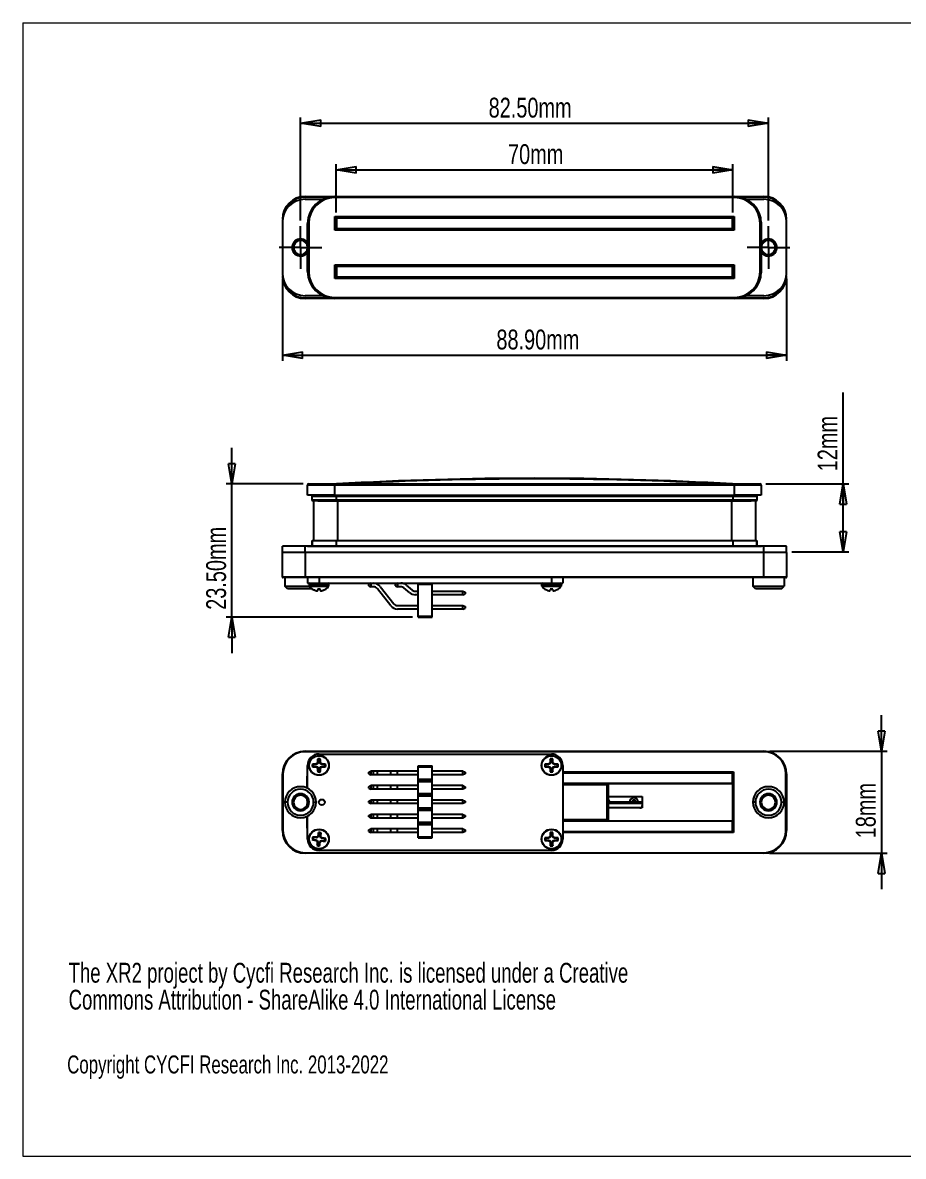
# Model space of a CAD drawing. Header units: millimetres. Extents: x 5 to 292, y 4 to 204.
# Drawn here: x 4.9 to 160.2, y 4.5 to 204.5 of the extents above; entities that cross this region are included whole.
import ezdxf

# ---------------------------------------------------------------- set-up
doc = ezdxf.new("R2010")
doc.units = ezdxf.units.MM
doc.layers.add('LAYER_1', color=179, linetype='Continuous')
doc.styles.add('SLDTEXTSTYLE0', font='TXT', dxfattribs={"width": 0.7})
doc.styles.add('SLDTEXTSTYLE1', font='TXT', dxfattribs={"width": 0.75})
doc.dimstyles.new('SLDDIMSTYLE0', dxfattribs={"dimtxt": 3.5, "dimasz": 3.556, "dimexe": 0, "dimexo": 0.0625, "dimgap": 0.875, "dimtad": 1, "dimrnd": 1e-09, "dimzin": 4, "dimdsep": 46, "dimtxsty": 'SLDTEXTSTYLE1', "dimblk1": 'CLOSED', "dimblk2": 'CLOSED', "dimsah": 1, "dimcen": 0.09, "dimadec": 0, "dimazin": 1, "dimtfac": 1, "dimtmove": 0, "dimatfit": 0, "dimldrblk": 'CLOSED', "dimfxl": 1, "dimfrac": 2, "dimtolj": 1, "dimtzin": 12, "dimarcsym": 0})
doc.dimstyles.new('SLDDIMSTYLE1', dxfattribs={"dimtxt": 3.5, "dimasz": 3.556, "dimexe": 0, "dimexo": 0.0625, "dimgap": 0.875, "dimtad": 1, "dimrnd": 1e-09, "dimzin": 12, "dimdsep": 46, "dimtxsty": 'SLDTEXTSTYLE1', "dimblk1": 'CLOSED', "dimblk2": 'CLOSED', "dimsah": 1, "dimcen": 0.09, "dimadec": 0, "dimazin": 3, "dimtfac": 1, "dimtofl": 0, "dimtmove": 0, "dimatfit": 3, "dimldrblk": 'CLOSED', "dimfxl": 1, "dimfrac": 2, "dimtolj": 1, "dimtzin": 12, "dimarcsym": 0})
doc.dimstyles.new('SLDDIMSTYLE2', dxfattribs={"dimtxt": 3.5, "dimasz": 3.556, "dimexe": 0, "dimexo": 0.0625, "dimgap": 0.875, "dimtad": 1, "dimrnd": 1e-09, "dimzin": 4, "dimdsep": 46, "dimtxsty": 'SLDTEXTSTYLE1', "dimblk1": 'CLOSED', "dimblk2": 'CLOSED', "dimsah": 1, "dimcen": 0.09, "dimadec": 0, "dimazin": 1, "dimtfac": 1, "dimtofl": 0, "dimtmove": 0, "dimatfit": 3, "dimldrblk": 'CLOSED', "dimfxl": 1, "dimfrac": 2, "dimtolj": 1, "dimtzin": 12, "dimarcsym": 0})
doc.dimstyles.new('SLDDIMSTYLE3', dxfattribs={"dimtxt": 3.5, "dimasz": 3.556, "dimexe": 0, "dimexo": 0.0625, "dimgap": 0.875, "dimtad": 1, "dimrnd": 1e-09, "dimzin": 12, "dimdsep": 46, "dimtxsty": 'SLDTEXTSTYLE1', "dimblk1": 'CLOSED', "dimblk2": 'CLOSED', "dimsah": 1, "dimcen": 0.09, "dimadec": 0, "dimazin": 3, "dimtfac": 1, "dimtmove": 0, "dimatfit": 0, "dimldrblk": 'CLOSED', "dimfxl": 1, "dimfrac": 2, "dimtolj": 1, "dimtzin": 12, "dimarcsym": 0})

# ---------------------------------------------------------------- blocks, each defined once
blk = doc.blocks.new('SW_NOTE_0')
at = {"layer": 'LAYER_1', "color": 0, "char_height": 3.5, "attachment_point": 1, "style": 'SLDTEXTSTYLE0'}
for s, insert in [('The XR2 project by Cycfi Research Inc. is licensed under a Creative', (0, 4.51)), ('Commons Attribution - ShareAlike 4.0 International License', (0, -0.24))]:
    blk.add_mtext(s, dxfattribs=dict(at, insert=insert))
blk = doc.blocks.new('_Closed')
at = {"color": 0, "linetype": 'ByBlock', "lineweight": -2}
for p, q in [((-1, 0.166667), (0, 0)), ((-1, 0.166667), (-1, -0.166667)), ((0, 0), (-1, -0.166667)), ((0, 0), (-1, 0))]:
    blk.add_line(p, q, dxfattribs=at)
blk = doc.blocks.new('_D')
at = {"layer": 'LAYER_1'}
for p, q in [((41.79, 123.1), (41.79, 129.45)), ((54.38, 123.1), (40.79, 123.1)), ((41.79, 99.6), (41.79, 123.1)), ((73.65, 99.6), (40.79, 99.6)), ((41.79, 99.6), (41.79, 93.25))]:
    blk.add_line(p, q, dxfattribs=at)
at = {"layer": 'LAYER_1', "xscale": 3.556, "yscale": 3.556}
for p, rotation in [((41.79, 123.1), 270), ((41.79, 99.6), 90)]:
    blk.add_blockref('_Closed', p, dxfattribs=dict(at, rotation=rotation))
at = {"layer": 'LAYER_1', "insert": (37.28, 100.9), "char_height": 3.5, "attachment_point": 1, "rotation": 90, "style": 'SLDTEXTSTYLE1'}
blk.add_mtext('23.50mm', dxfattribs=at)
blk = doc.blocks.new('_D_1')
at = {"layer": 'LAYER_1'}
for p, q in [((149.63, 123.1), (149.63, 139.26)), ((135.98, 123.1), (150.63, 123.1)), ((149.63, 111.1), (149.63, 123.1)), ((140.53, 111.1), (150.63, 111.1))]:
    blk.add_line(p, q, dxfattribs=at)
at = {"layer": 'LAYER_1', "xscale": 3.556, "yscale": 3.556}
for p, rotation in [((149.63, 123.1), 90), ((149.63, 111.1), 270)]:
    blk.add_blockref('_Closed', p, dxfattribs=dict(at, rotation=rotation))
at = {"layer": 'LAYER_1', "insert": (145.11, 125.34), "char_height": 3.5, "attachment_point": 1, "rotation": 90, "style": 'SLDTEXTSTYLE1'}
blk.add_mtext('12mm', dxfattribs=at)
blk = doc.blocks.new('_D_2')
at = {"layer": 'LAYER_1'}
for p, q in [((53.93, 169.57), (53.93, 187.73)), ((53.93, 186.73), (136.43, 186.73)), ((136.43, 169.57), (136.43, 187.73))]:
    blk.add_line(p, q, dxfattribs=at)
at = {"layer": 'LAYER_1', "xscale": 3.556, "yscale": 3.556, "rotation": 180}
blk.add_blockref('_Closed', (53.93, 186.73, -4.2), dxfattribs=at)
at = {"layer": 'LAYER_1', "xscale": 3.556, "yscale": 3.556}
blk.add_blockref('_Closed', (136.43, 186.73, -4.2), dxfattribs=at)
at = {"layer": 'LAYER_1', "insert": (87.09, 191.24), "char_height": 3.5, "attachment_point": 1, "style": 'SLDTEXTSTYLE1'}
blk.add_mtext('82.50mm', dxfattribs=at)
blk = doc.blocks.new('_D_3')
at = {"layer": 'LAYER_1'}
for p, q in [((60.18, 170.97), (60.18, 179.53)), ((60.18, 178.53), (130.18, 178.53)), ((130.18, 170.97), (130.18, 179.53))]:
    blk.add_line(p, q, dxfattribs=at)
at = {"layer": 'LAYER_1', "xscale": 3.556, "yscale": 3.556, "rotation": 180}
blk.add_blockref('_Closed', (60.18, 178.53, -4.2), dxfattribs=at)
at = {"layer": 'LAYER_1', "xscale": 3.556, "yscale": 3.556}
blk.add_blockref('_Closed', (130.18, 178.53, -4.2), dxfattribs=at)
at = {"layer": 'LAYER_1', "insert": (90.51, 183.04), "char_height": 3.5, "attachment_point": 1, "style": 'SLDTEXTSTYLE1'}
blk.add_mtext('70mm', dxfattribs=at)
blk = doc.blocks.new('_D_4')
at = {"layer": 'LAYER_1'}
for p, q in [((50.73, 159.32), (50.73, 144.82)), ((139.63, 159.32), (139.63, 144.82)), ((50.73, 145.82), (139.63, 145.82))]:
    blk.add_line(p, q, dxfattribs=at)
at = {"layer": 'LAYER_1', "xscale": 3.556, "yscale": 3.556, "rotation": 180}
blk.add_blockref('_Closed', (50.73, 145.82, -4.2), dxfattribs=at)
at = {"layer": 'LAYER_1', "xscale": 3.556, "yscale": 3.556}
blk.add_blockref('_Closed', (139.63, 145.82, -4.2), dxfattribs=at)
at = {"layer": 'LAYER_1', "insert": (88.46, 150.33), "char_height": 3.5, "attachment_point": 1, "style": 'SLDTEXTSTYLE1'}
blk.add_mtext('88.90mm', dxfattribs=at)
blk = doc.blocks.new('SW_CENTERMARKSYMBOL_0')
at = {"layer": 'LAYER_1', "color": 0}
for p, q in [((0, 2.5), (0, 3.75)), ((0, 0), (0, 2.5)), ((-2.5, 0), (-3.75, 0)), ((0, 0), (-2.5, 0)), ((0, 0), (0, -2.5)), ((0, 0), (2.5, 0)), ((2.5, 0), (3.75, 0)), ((0, -2.5), (0, -3.75))]:
    blk.add_line(p, q, dxfattribs=at)
blk = doc.blocks.new('SW_CENTERMARKSYMBOL_1')
at = {"layer": 'LAYER_1', "color": 0}
for p, q in [((0, 2.5), (0, 3.75)), ((0, 0), (0, 2.5)), ((-2.5, 0), (-3.75, 0)), ((0, 0), (-2.5, 0)), ((0, 0), (0, -2.5)), ((0, 0), (2.5, 0)), ((2.5, 0), (3.75, 0)), ((0, -2.5), (0, -3.75))]:
    blk.add_line(p, q, dxfattribs=at)
blk = doc.blocks.new('_D_5')
at = {"layer": 'LAYER_1'}
for p, q in [((156.35, 75.95), (156.35, 82.3)), ((136.63, 75.95), (157.35, 75.95)), ((156.35, 75.95), (156.35, 57.95)), ((136.63, 57.95), (157.35, 57.95)), ((156.35, 57.95), (156.35, 51.6))]:
    blk.add_line(p, q, dxfattribs=at)
at = {"layer": 'LAYER_1', "xscale": 3.556, "yscale": 3.556}
for p, rotation in [((156.35, 75.95, 4.2), 270), ((156.35, 57.95, 4.2), 90)]:
    blk.add_blockref('_Closed', p, dxfattribs=dict(at, rotation=rotation))
at = {"layer": 'LAYER_1', "insert": (151.84, 60.59), "char_height": 3.5, "attachment_point": 1, "rotation": 90, "style": 'SLDTEXTSTYLE1'}
blk.add_mtext('18mm', dxfattribs=at)

msp = doc.modelspace()

# ---------------------------------------------------------------- linework, layer by layer
at = {"color": 7, "linetype": 'Continuous', "lineweight": 18}
for p, q in [((4.92, 204.48), (291.92, 204.48)), ((4.92, 204.48), (4.92, 4.48)), ((4.92, 4.48), (291.92, 4.48))]:
    msp.add_line(p, q, dxfattribs=at)
at = {"color": 7, "linetype": 'Continuous', "lineweight": 25}
for p, q in [((54.726, 173.817), (59.926, 173.817)), ((54.726, 173.817), (54.726, 173.717)), ((54.726, 173.317), (57.805, 173.317)), ((59.926, 173.817), (59.926, 173.617)), ((59.926, 173.817), (130.426, 173.817)), ((130.426, 173.617), (59.926, 173.617)), ((130.426, 173.817), (135.626, 173.817)), ((130.426, 173.817), (130.426, 173.617)), ((132.547, 173.317), (135.626, 173.317)), ((135.626, 173.817), (135.626, 173.717)), ((59.976, 167.867), (59.976, 170.267)), ((59.976, 170.267), (130.376, 170.267)), ((59.976, 170.267), (60.176, 170.067)), ((60.176, 170.067), (60.176, 169.967)), ((60.276, 170.067), (60.176, 170.067)), ((60.276, 170.067), (130.076, 170.067)), ((130.176, 170.067), (130.076, 170.067)), ((130.376, 170.267), (130.176, 170.067)), ((130.176, 169.967), (130.176, 170.067)), ((130.376, 170.267), (130.376, 167.867)), ((50.726, 169.317), (50.726, 160.317)), ((55.176, 169.067), (55.376, 169.067)), ((55.176, 160.567), (55.176, 169.067)), ((55.376, 169.067), (55.376, 160.567)), ((60.176, 168.067), (59.976, 167.867)), ((60.27, 169.967), (60.176, 169.967)), ((60.176, 168.167), (60.176, 169.967)), ((60.27, 168.167), (60.176, 168.167)), ((60.176, 168.167), (60.176, 168.067)), ((60.176, 168.067), (60.276, 168.067)), ((130.082, 169.967), (60.27, 169.967)), ((60.27, 169.967), (60.27, 168.167)), ((60.27, 168.167), (130.082, 168.167)), ((130.076, 168.067), (60.276, 168.067)), ((130.076, 168.067), (130.176, 168.067)), ((130.082, 168.167), (130.082, 169.967)), ((130.176, 169.967), (130.082, 169.967)), ((130.176, 168.167), (130.082, 168.167)), ((130.176, 169.967), (130.176, 168.167)), ((130.176, 168.067), (130.176, 168.167)), ((130.176, 168.067), (130.376, 167.867)), ((134.976, 160.567), (134.976, 169.067)), ((134.976, 169.067), (135.176, 169.067)), ((135.176, 169.067), (135.176, 160.567)), ((139.626, 160.317), (139.626, 169.317)), ((130.376, 167.867), (59.976, 167.867)), ((52.426, 164.817), (52.426, 164.817)), ((137.926, 164.817), (137.926, 164.817)), ((55.176, 160.567), (55.376, 160.567)), ((59.976, 159.367), (59.976, 161.767)), ((59.976, 161.767), (130.376, 161.767)), ((59.976, 161.767), (60.176, 161.567)), ((60.176, 161.567), (60.176, 161.467)), ((60.276, 161.567), (60.176, 161.567)), ((60.176, 159.667), (60.176, 161.467)), ((60.176, 161.467), (60.27, 161.467)), ((130.082, 161.467), (60.27, 161.467)), ((60.27, 161.467), (60.27, 159.667)), ((60.276, 161.567), (130.076, 161.567)), ((130.176, 161.567), (130.076, 161.567)), ((130.082, 159.667), (130.082, 161.467)), ((130.082, 161.467), (130.176, 161.467)), ((130.376, 161.767), (130.176, 161.567)), ((130.176, 161.467), (130.176, 161.567)), ((130.176, 161.467), (130.176, 159.667)), ((130.376, 161.767), (130.376, 159.367)), ((134.976, 160.567), (135.176, 160.567)), ((60.176, 159.567), (59.976, 159.367)), ((130.376, 159.367), (59.976, 159.367)), ((60.176, 159.667), (60.27, 159.667)), ((60.176, 159.667), (60.176, 159.567)), ((60.176, 159.567), (60.276, 159.567)), ((60.27, 159.667), (130.082, 159.667)), ((130.076, 159.567), (60.276, 159.567)), ((130.076, 159.567), (130.176, 159.567)), ((130.082, 159.667), (130.176, 159.667)), ((130.176, 159.567), (130.176, 159.667)), ((130.176, 159.567), (130.376, 159.367)), ((57.805, 156.317), (54.726, 156.317)), ((59.926, 156.017), (130.426, 156.017)), ((59.926, 156.017), (59.926, 155.817)), ((130.426, 156.017), (130.426, 155.817)), ((135.626, 156.317), (132.547, 156.317)), ((54.726, 155.917), (54.726, 155.817)), ((59.926, 155.817), (54.726, 155.817)), ((130.426, 155.817), (59.926, 155.817)), ((135.626, 155.817), (130.426, 155.817)), ((135.626, 155.917), (135.626, 155.817)), ((55.176, 121.096), (55.176, 122.896)), ((59.926, 122.896), (55.176, 122.896)), ((55.376, 123.096), (59.926, 123.096)), ((59.926, 123.096), (59.926, 122.896)), ((59.926, 123.096), (130.426, 123.096)), ((59.926, 122.896), (59.926, 121.096)), ((130.426, 122.896), (59.926, 122.896)), ((130.426, 123.096), (134.976, 123.096)), ((130.426, 123.096), (130.426, 122.896)), ((130.426, 121.096), (130.426, 122.896)), ((135.176, 122.896), (130.426, 122.896)), ((135.176, 122.896), (135.176, 121.096)), ((59.926, 121.096), (55.176, 121.096)), ((55.926, 120.896), (55.926, 120.296)), ((56.981, 120.096), (56.126, 120.096)), ((56.176, 120.096), (56.176, 113.106)), ((56.981, 120.096), (60.426, 120.096)), ((59.926, 121.096), (130.426, 121.096)), ((60.176, 121.096), (60.176, 120.896)), ((130.176, 120.896), (60.176, 120.896)), ((60.176, 120.896), (60.176, 120.296)), ((60.176, 120.296), (130.176, 120.296)), ((60.176, 120.096), (60.176, 120.296)), ((60.426, 120.096), (60.426, 113.096)), ((60.426, 120.096), (129.926, 120.096)), ((129.926, 120.096), (129.926, 113.096)), ((129.926, 120.096), (133.371, 120.096)), ((130.176, 120.896), (130.176, 121.096)), ((130.176, 120.896), (130.176, 120.296)), ((130.176, 120.296), (130.176, 120.096)), ((135.176, 121.096), (130.426, 121.096)), ((134.226, 120.096), (133.371, 120.096)), ((134.176, 120.096), (134.176, 113.106)), ((134.426, 120.296), (134.426, 120.896)), ((50.726, 111.096), (50.726, 112.096)), ((54.726, 112.096), (50.726, 112.096)), ((54.726, 111.096), (54.726, 112.096)), ((135.626, 112.096), (54.726, 112.096)), ((55.126, 112.106), (55.126, 112.096)), ((55.126, 112.106), (55.926, 112.106)), ((55.926, 112.106), (56.021, 112.106)), ((55.943, 112.106), (55.943, 113.106)), ((55.943, 113.106), (55.994, 113.106)), ((60.176, 113.046), (55.943, 113.046)), ((55.943, 113.046), (55.943, 112.146)), ((55.943, 112.146), (60.176, 112.146)), ((55.994, 112.106), (55.994, 113.106)), ((55.994, 113.106), (56.234, 113.106)), ((56.044, 113.096), (59.456, 113.096)), ((59.456, 113.096), (60.426, 113.096)), ((60.176, 113.046), (60.176, 113.096)), ((130.176, 113.046), (60.176, 113.046)), ((60.176, 113.046), (60.176, 112.146)), ((60.176, 112.146), (130.176, 112.146)), ((60.176, 112.096), (60.176, 112.146)), ((60.426, 113.096), (129.926, 113.096)), ((129.926, 113.096), (130.896, 113.096)), ((130.176, 113.046), (130.176, 113.096)), ((134.409, 113.046), (130.176, 113.046)), ((130.176, 113.046), (130.176, 112.146)), ((130.176, 112.146), (134.409, 112.146)), ((130.176, 112.096), (130.176, 112.146)), ((130.896, 113.096), (134.308, 113.096)), ((134.118, 113.106), (134.358, 113.106)), ((134.331, 112.106), (135.226, 112.106)), ((134.358, 112.106), (134.358, 113.106)), ((134.358, 113.106), (134.409, 113.106)), ((134.409, 113.106), (134.409, 112.106)), ((134.409, 112.146), (134.409, 113.046)), ((135.226, 112.096), (135.226, 112.106)), ((135.626, 111.096), (135.626, 112.096)), ((139.626, 112.096), (135.626, 112.096)), ((139.626, 111.096), (139.626, 112.096)), ((50.864, 111.096), (50.726, 111.096)), ((54.726, 110.996), (50.726, 110.996)), ((50.726, 106.696), (50.726, 110.996)), ((50.864, 111.096), (54.726, 111.096)), ((54.726, 111.096), (135.626, 111.096)), ((54.726, 111.096), (54.726, 110.996)), ((135.626, 110.996), (54.726, 110.996)), ((54.726, 110.996), (54.726, 106.696)), ((135.626, 111.096), (135.626, 110.996)), ((135.626, 111.096), (139.488, 111.096)), ((135.626, 106.696), (135.626, 110.996)), ((139.626, 110.996), (135.626, 110.996)), ((139.626, 111.096), (139.488, 111.096)), ((139.626, 110.996), (139.626, 106.696)), ((50.726, 106.696), (54.726, 106.696)), ((54.726, 106.596), (50.826, 106.596)), ((51.176, 106.596), (51.176, 105.046)), ((54.726, 106.696), (135.626, 106.696)), ((54.726, 106.596), (54.726, 106.696)), ((135.626, 106.596), (54.726, 106.596)), ((55.176, 106.596), (55.176, 105.596)), ((57.176, 106.596), (57.176, 105.596)), ((98.176, 106.596), (98.176, 105.596)), ((100.176, 106.596), (100.176, 105.596)), ((133.676, 106.596), (133.676, 105.046)), ((135.626, 106.596), (135.626, 106.696)), ((135.626, 106.696), (139.626, 106.696)), ((139.526, 106.596), (135.626, 106.596)), ((139.176, 106.596), (139.176, 105.046)), ((51.626, 104.596), (51.176, 105.046)), ((51.176, 105.046), (55.488, 105.046)), ((55.943, 104.596), (51.626, 104.596)), ((55.176, 105.596), (57.176, 105.596)), ((55.426, 105.396), (55.426, 105.196)), ((56.016, 104.561), (55.993, 104.561)), ((56.608, 104.29), (56.607, 104.283)), ((56.797, 104.256), (56.797, 104.252)), ((56.944, 104.561), (56.919, 104.283)), ((57.408, 104.561), (56.944, 104.561)), ((57.176, 105.596), (98.176, 105.596)), ((57.346, 104.561), (57.37, 104.283)), ((57.433, 104.283), (57.408, 104.561)), ((57.477, 104.265), (57.478, 104.252)), ((58.359, 104.561), (58.336, 104.561)), ((58.926, 105.196), (58.926, 105.396)), ((66.339, 105.596), (65.939, 105.409)), ((65.939, 105.142), (65.939, 105.409)), ((65.939, 105.142), (66.339, 104.956)), ((66.339, 105.596), (66.339, 104.956)), ((66.789, 104.956), (66.339, 104.956)), ((69.844, 101.582), (67.467, 104.625)), ((67.971, 105.019), (70.349, 101.976)), ((71.039, 105.596), (70.639, 105.409)), ((70.639, 105.142), (70.639, 105.409)), ((70.639, 105.142), (71.039, 104.956)), ((71.039, 105.596), (71.039, 104.956)), ((71.596, 104.956), (71.039, 104.956)), ((73.171, 103.897), (72.148, 104.755)), ((72.56, 105.245), (73.582, 104.387)), ((74.135, 104.186), (74.655, 104.186)), ((74.655, 105.396), (74.655, 105.596)), ((74.655, 99.796), (74.655, 105.396)), ((74.655, 105.396), (77.155, 105.396)), ((77.155, 105.396), (77.155, 105.596)), ((77.155, 99.796), (77.155, 105.396)), ((77.155, 104.186), (82.539, 104.186)), ((82.539, 103.546), (82.539, 104.186)), ((82.539, 104.186), (82.939, 103.999)), ((96.426, 105.396), (96.426, 105.196)), ((97.016, 104.561), (96.993, 104.561)), ((97.944, 104.561), (97.919, 104.283)), ((98.408, 104.561), (97.944, 104.561)), ((98.176, 105.596), (100.176, 105.596)), ((98.433, 104.283), (98.408, 104.561)), ((99.359, 104.561), (99.336, 104.561)), ((99.926, 105.196), (99.926, 105.396)), ((133.676, 105.046), (139.176, 105.046)), ((134.126, 104.596), (133.676, 105.046)), ((138.726, 104.596), (134.126, 104.596)), ((138.726, 104.596), (139.176, 105.046)), ((74.655, 103.546), (74.135, 103.546)), ((82.539, 103.546), (77.155, 103.546)), ((82.539, 103.546), (82.939, 103.732)), ((82.939, 103.999), (82.939, 103.732)), ((71.026, 101.646), (74.655, 101.646)), ((74.655, 101.006), (71.026, 101.006)), ((77.155, 101.646), (82.539, 101.646)), ((82.539, 101.006), (77.155, 101.006)), ((82.539, 101.006), (82.539, 101.646)), ((82.539, 101.646), (82.939, 101.459)), ((82.539, 101.006), (82.939, 101.192)), ((82.939, 101.459), (82.939, 101.192)), ((74.655, 99.596), (74.655, 99.796)), ((74.655, 99.796), (77.155, 99.796)), ((74.655, 99.596), (77.155, 99.596)), ((77.155, 99.596), (77.155, 99.796)), ((54.726, 75.846), (54.726, 75.946)), ((54.726, 75.946), (135.626, 75.946)), ((135.626, 75.846), (54.726, 75.846)), ((57.01, 74.483), (56.944, 74.606)), ((57.01, 74.483), (57.01, 73.971)), ((57.176, 75.446), (98.176, 75.446)), ((57.342, 74.483), (57.408, 74.606)), ((57.342, 73.971), (57.342, 74.483)), ((98.01, 74.483), (97.944, 74.606)), ((98.01, 74.483), (98.01, 73.971)), ((98.342, 74.483), (98.408, 74.606)), ((98.342, 73.971), (98.342, 74.483)), ((135.626, 75.846), (135.626, 75.946)), ((55.176, 69.396), (55.176, 73.446)), ((56.139, 73.612), (56.016, 73.679)), ((56.139, 73.28), (56.016, 73.214)), ((56.651, 73.612), (56.139, 73.612)), ((56.139, 73.28), (56.651, 73.28)), ((56.651, 73.612), (56.633, 73.703)), ((56.651, 73.28), (56.633, 73.19)), ((56.905, 73.718), (56.651, 73.612)), ((56.651, 73.28), (56.905, 73.175)), ((56.905, 73.718), (56.833, 73.789)), ((56.905, 73.175), (56.833, 73.104)), ((57.01, 73.971), (56.905, 73.718)), ((56.905, 73.175), (57.01, 72.921)), ((57.01, 73.971), (56.919, 73.989)), ((57.01, 72.921), (56.919, 72.903)), ((57.01, 72.409), (56.944, 72.286)), ((57.01, 72.921), (57.01, 72.409)), ((57.342, 73.971), (57.433, 73.989)), ((57.447, 73.718), (57.342, 73.971)), ((57.342, 72.921), (57.447, 73.175)), ((57.342, 72.921), (57.433, 72.903)), ((57.342, 72.409), (57.342, 72.921)), ((57.342, 72.409), (57.408, 72.286)), ((57.447, 73.718), (57.518, 73.789)), ((57.701, 73.612), (57.447, 73.718)), ((57.447, 73.175), (57.701, 73.28)), ((57.447, 73.175), (57.518, 73.104)), ((57.701, 73.612), (57.719, 73.703)), ((58.213, 73.612), (57.701, 73.612)), ((57.701, 73.28), (57.719, 73.19)), ((57.701, 73.28), (58.213, 73.28)), ((58.213, 73.612), (58.336, 73.679)), ((58.213, 73.28), (58.336, 73.214)), ((65.939, 72.232), (66.339, 72.418)), ((65.939, 71.965), (65.939, 72.232)), ((66.339, 72.418), (66.339, 71.778)), ((66.789, 72.418), (66.339, 72.418)), ((66.789, 71.778), (66.789, 72.418)), ((67.467, 72.418), (66.789, 72.418)), ((67.467, 71.778), (67.467, 72.418)), ((69.844, 72.418), (67.467, 72.418)), ((69.844, 71.778), (69.844, 72.418)), ((71.026, 72.418), (69.844, 72.418)), ((71.026, 71.778), (71.026, 72.418)), ((74.655, 72.418), (71.026, 72.418)), ((74.655, 73.368), (77.155, 73.368)), ((74.655, 73.168), (74.655, 73.368)), ((74.655, 73.168), (77.155, 73.168)), ((74.655, 71.028), (74.655, 73.168)), ((77.155, 73.168), (77.155, 73.368)), ((77.155, 71.028), (77.155, 73.168)), ((82.539, 72.418), (77.155, 72.418)), ((82.539, 71.778), (82.539, 72.418)), ((82.539, 72.418), (82.939, 72.232)), ((82.939, 72.232), (82.939, 71.965)), ((97.139, 73.612), (97.016, 73.679)), ((97.139, 73.28), (97.016, 73.214)), ((97.651, 73.612), (97.139, 73.612)), ((97.139, 73.28), (97.651, 73.28)), ((97.651, 73.612), (97.633, 73.703)), ((97.651, 73.28), (97.633, 73.19)), ((97.905, 73.718), (97.651, 73.612)), ((97.651, 73.28), (97.905, 73.175)), ((97.905, 73.718), (97.833, 73.789)), ((97.905, 73.175), (97.833, 73.104)), ((98.01, 73.971), (97.905, 73.718)), ((97.905, 73.175), (98.01, 72.921)), ((98.01, 73.971), (97.919, 73.989)), ((98.01, 72.921), (97.919, 72.903)), ((98.01, 72.409), (97.944, 72.286)), ((98.01, 72.921), (98.01, 72.409)), ((98.342, 73.971), (98.433, 73.989)), ((98.447, 73.718), (98.342, 73.971)), ((98.342, 72.921), (98.447, 73.175)), ((98.342, 72.921), (98.433, 72.903)), ((98.342, 72.409), (98.342, 72.921)), ((98.342, 72.409), (98.408, 72.286)), ((98.447, 73.718), (98.518, 73.789)), ((98.701, 73.612), (98.447, 73.718)), ((98.447, 73.175), (98.701, 73.28)), ((98.447, 73.175), (98.518, 73.104)), ((98.701, 73.612), (98.719, 73.703)), ((99.213, 73.612), (98.701, 73.612)), ((98.701, 73.28), (98.719, 73.19)), ((98.701, 73.28), (99.213, 73.28)), ((99.213, 73.612), (99.336, 73.679)), ((99.213, 73.28), (99.336, 73.214)), ((100.176, 73.446), (100.176, 60.446)), ((130.176, 72.196), (100.176, 72.196)), ((130.076, 72.196), (130.076, 72.096)), ((130.176, 72.096), (130.076, 72.096)), ((130.076, 70.296), (130.076, 72.096)), ((130.276, 72.296), (130.176, 72.196)), ((130.176, 61.696), (130.176, 72.196)), ((130.276, 72.296), (130.276, 61.596)), ((50.726, 61.946), (50.726, 71.946)), ((50.826, 71.946), (50.726, 71.946)), ((50.826, 71.946), (50.826, 61.946)), ((55.176, 71.446), (55.076, 71.546)), ((65.939, 71.965), (66.339, 71.778)), ((66.789, 71.778), (66.339, 71.778)), ((67.467, 71.778), (66.789, 71.778)), ((69.844, 71.778), (67.467, 71.778)), ((71.026, 71.778), (69.844, 71.778)), ((74.655, 71.778), (71.026, 71.778)), ((74.655, 71.028), (77.155, 71.028)), ((74.655, 70.828), (74.655, 71.028)), ((74.655, 70.828), (77.155, 70.828)), ((74.655, 70.628), (74.655, 70.828)), ((74.655, 70.628), (77.155, 70.628)), ((74.655, 68.488), (74.655, 70.628)), ((82.539, 71.778), (77.155, 71.778)), ((77.155, 70.828), (77.155, 71.028)), ((77.155, 70.628), (77.155, 70.828)), ((77.155, 68.488), (77.155, 70.628)), ((82.939, 71.965), (82.539, 71.778)), ((100.176, 70.196), (108.176, 70.196)), ((107.976, 69.996), (108.176, 70.196)), ((130.076, 70.196), (108.176, 70.196)), ((108.176, 70.196), (108.176, 63.696)), ((130.076, 70.196), (130.076, 70.296)), ((130.176, 70.296), (130.076, 70.296)), ((130.176, 70.196), (130.076, 70.196)), ((139.526, 61.946), (139.526, 71.946)), ((139.626, 71.946), (139.526, 71.946)), ((139.626, 71.946), (139.626, 61.946)), ((65.939, 69.692), (66.339, 69.878)), ((65.939, 69.425), (65.939, 69.692)), ((65.939, 69.425), (66.339, 69.238)), ((66.339, 69.878), (66.339, 69.238)), ((66.789, 69.878), (66.339, 69.878)), ((66.789, 69.238), (66.339, 69.238)), ((66.789, 69.238), (66.789, 69.878)), ((67.467, 69.878), (66.789, 69.878)), ((67.467, 69.238), (66.789, 69.238)), ((67.467, 69.238), (67.467, 69.878)), ((69.844, 69.878), (67.467, 69.878)), ((69.844, 69.238), (67.467, 69.238)), ((69.844, 69.238), (69.844, 69.878)), ((71.026, 69.878), (69.844, 69.878)), ((71.026, 69.238), (69.844, 69.238)), ((71.026, 69.238), (71.026, 69.878)), ((74.655, 69.878), (71.026, 69.878)), ((74.655, 69.238), (71.026, 69.238)), ((74.655, 68.488), (77.155, 68.488)), ((74.655, 68.288), (74.655, 68.488)), ((74.655, 68.288), (77.155, 68.288)), ((74.655, 68.088), (74.655, 68.288)), ((74.655, 68.088), (77.155, 68.088)), ((74.655, 65.948), (74.655, 68.088)), ((82.539, 69.878), (77.155, 69.878)), ((82.539, 69.238), (77.155, 69.238)), ((77.155, 68.288), (77.155, 68.488)), ((77.155, 68.088), (77.155, 68.288)), ((77.155, 65.948), (77.155, 68.088)), ((82.539, 69.238), (82.539, 69.878)), ((82.539, 69.878), (82.939, 69.692)), ((82.939, 69.425), (82.539, 69.238)), ((82.939, 69.692), (82.939, 69.425)), ((107.976, 63.896), (107.976, 69.996)), ((51.626, 66.946), (51.176, 66.946)), ((52.444, 66.946), (52.426, 66.946)), ((55.408, 66.946), (55.426, 66.946)), ((56.226, 66.946), (56.676, 66.946)), ((65.939, 67.152), (66.339, 67.338)), ((65.939, 66.885), (65.939, 67.152)), ((65.939, 66.885), (66.339, 66.698)), ((66.339, 67.338), (66.339, 66.698)), ((66.789, 67.338), (66.339, 67.338)), ((66.789, 66.698), (66.339, 66.698)), ((66.789, 66.698), (66.789, 67.338)), ((67.467, 67.338), (66.789, 67.338)), ((67.467, 66.698), (66.789, 66.698)), ((67.467, 66.698), (67.467, 67.338)), ((69.844, 67.338), (67.467, 67.338)), ((69.844, 66.698), (67.467, 66.698)), ((69.844, 66.698), (69.844, 67.338)), ((71.026, 67.338), (69.844, 67.338)), ((71.026, 66.698), (69.844, 66.698)), ((71.026, 66.698), (71.026, 67.338)), ((74.655, 67.338), (71.026, 67.338)), ((74.655, 66.698), (71.026, 66.698)), ((82.539, 67.338), (77.155, 67.338)), ((82.539, 66.698), (77.155, 66.698)), ((82.539, 66.698), (82.539, 67.338)), ((82.539, 67.338), (82.939, 67.152)), ((82.939, 66.885), (82.539, 66.698)), ((82.939, 67.152), (82.939, 66.885)), ((108.176, 67.946), (114.176, 67.946)), ((108.398, 66.936), (108.176, 66.936)), ((108.398, 66.936), (108.398, 66.946)), ((111.954, 66.946), (108.398, 66.946)), ((111.954, 66.936), (111.954, 66.946)), ((112.336, 66.936), (111.954, 66.936)), ((113.096, 66.946), (112.336, 66.946)), ((112.336, 66.936), (112.336, 66.946)), ((113.096, 66.936), (113.096, 66.946)), ((113.478, 66.936), (113.096, 66.936)), ((113.478, 66.936), (113.478, 66.946)), ((114.176, 66.946), (113.478, 66.946)), ((114.176, 67.946), (114.176, 65.946)), ((134.126, 66.946), (133.676, 66.946)), ((134.944, 66.946), (134.926, 66.946)), ((137.908, 66.946), (137.926, 66.946)), ((138.726, 66.946), (139.176, 66.946)), ((55.176, 60.446), (55.176, 64.497)), ((65.939, 64.612), (66.339, 64.798)), ((65.939, 64.345), (65.939, 64.612)), ((65.939, 64.345), (66.339, 64.158)), ((66.339, 64.798), (66.339, 64.158)), ((66.789, 64.798), (66.339, 64.798)), ((66.789, 64.158), (66.339, 64.158)), ((66.789, 64.158), (66.789, 64.798)), ((67.467, 64.798), (66.789, 64.798)), ((67.467, 64.158), (66.789, 64.158)), ((67.467, 64.158), (67.467, 64.798)), ((69.844, 64.798), (67.467, 64.798)), ((69.844, 64.158), (67.467, 64.158)), ((69.844, 64.158), (69.844, 64.798)), ((71.026, 64.798), (69.844, 64.798)), ((71.026, 64.158), (69.844, 64.158)), ((71.026, 64.158), (71.026, 64.798)), ((74.655, 64.798), (71.026, 64.798)), ((74.655, 64.158), (71.026, 64.158)), ((74.655, 65.948), (77.155, 65.948)), ((74.655, 65.748), (74.655, 65.948)), ((74.655, 65.748), (77.155, 65.748)), ((74.655, 65.548), (74.655, 65.748)), ((74.655, 65.548), (77.155, 65.548)), ((74.655, 63.408), (74.655, 65.548)), ((77.155, 65.748), (77.155, 65.948)), ((77.155, 65.548), (77.155, 65.748)), ((77.155, 63.408), (77.155, 65.548)), ((82.539, 64.798), (77.155, 64.798)), ((82.539, 64.158), (77.155, 64.158)), ((82.539, 64.158), (82.539, 64.798)), ((82.539, 64.798), (82.939, 64.612)), ((82.939, 64.345), (82.539, 64.158)), ((82.939, 64.612), (82.939, 64.345)), ((114.176, 65.946), (108.176, 65.946)), ((55.176, 62.446), (55.076, 62.346)), ((65.939, 62.072), (66.339, 62.258)), ((65.939, 61.805), (65.939, 62.072)), ((66.339, 62.258), (66.339, 61.618)), ((66.789, 62.258), (66.339, 62.258)), ((66.789, 61.618), (66.789, 62.258)), ((67.467, 62.258), (66.789, 62.258)), ((67.467, 61.618), (67.467, 62.258)), ((69.844, 62.258), (67.467, 62.258)), ((69.844, 61.618), (69.844, 62.258)), ((71.026, 62.258), (69.844, 62.258)), ((71.026, 61.618), (71.026, 62.258)), ((74.655, 62.258), (71.026, 62.258)), ((74.655, 63.408), (77.155, 63.408)), ((74.655, 63.208), (74.655, 63.408)), ((74.655, 63.208), (77.155, 63.208)), ((74.655, 63.008), (74.655, 63.208)), ((74.655, 60.868), (74.655, 63.008)), ((74.655, 63.008), (77.155, 63.008)), ((77.155, 63.208), (77.155, 63.408)), ((77.155, 63.008), (77.155, 63.208)), ((77.155, 60.868), (77.155, 63.008)), ((82.539, 62.258), (77.155, 62.258)), ((82.539, 61.618), (82.539, 62.258)), ((82.539, 62.258), (82.939, 62.072)), ((82.939, 62.072), (82.939, 61.805)), ((108.176, 63.696), (100.176, 63.696)), ((107.976, 63.896), (108.176, 63.696)), ((108.176, 63.696), (130.076, 63.696)), ((130.076, 63.696), (130.176, 63.696)), ((130.076, 63.596), (130.076, 63.696)), ((130.076, 63.596), (130.176, 63.596)), ((130.076, 61.796), (130.076, 63.596)), ((50.826, 61.946), (50.726, 61.946)), ((56.127, 60.398), (55.997, 60.346)), ((56.165, 60.728), (56.049, 60.808)), ((56.127, 60.398), (56.636, 60.34)), ((56.673, 60.671), (56.165, 60.728)), ((56.636, 60.34), (56.607, 60.253)), ((56.636, 60.34), (56.876, 60.207)), ((56.673, 60.671), (56.665, 60.762)), ((56.937, 60.746), (56.673, 60.671)), ((56.876, 60.207), (56.797, 60.145)), ((56.937, 60.746), (56.874, 60.825)), ((56.876, 60.207), (56.951, 59.943)), ((57.07, 60.987), (56.937, 60.746)), ((57.07, 60.987), (56.982, 61.015)), ((57.128, 61.495), (57.07, 60.987)), ((57.128, 61.495), (57.076, 61.625)), ((57.282, 59.906), (57.415, 60.146)), ((57.4, 60.949), (57.458, 61.458)), ((57.4, 60.949), (57.492, 60.957)), ((57.476, 60.685), (57.4, 60.949)), ((57.415, 60.146), (57.679, 60.222)), ((57.415, 60.146), (57.478, 60.067)), ((57.458, 61.458), (57.538, 61.573)), ((57.476, 60.685), (57.555, 60.748)), ((57.716, 60.552), (57.476, 60.685)), ((57.679, 60.222), (57.686, 60.13)), ((57.679, 60.222), (58.187, 60.164)), ((57.716, 60.552), (57.744, 60.64)), ((58.225, 60.494), (57.716, 60.552)), ((58.187, 60.164), (58.302, 60.084)), ((58.225, 60.494), (58.355, 60.546)), ((65.939, 61.805), (66.339, 61.618)), ((66.789, 61.618), (66.339, 61.618)), ((67.467, 61.618), (66.789, 61.618)), ((69.844, 61.618), (67.467, 61.618)), ((71.026, 61.618), (69.844, 61.618)), ((74.655, 61.618), (71.026, 61.618)), ((74.655, 60.868), (77.155, 60.868)), ((74.655, 60.668), (74.655, 60.868)), ((74.655, 60.668), (77.155, 60.668)), ((82.539, 61.618), (77.155, 61.618)), ((77.155, 60.668), (77.155, 60.868)), ((82.939, 61.805), (82.539, 61.618)), ((97.139, 60.612), (97.016, 60.679)), ((97.139, 60.28), (97.016, 60.214)), ((97.651, 60.612), (97.139, 60.612)), ((97.139, 60.28), (97.651, 60.28)), ((97.651, 60.612), (97.633, 60.703)), ((97.651, 60.28), (97.633, 60.19)), ((97.905, 60.718), (97.651, 60.612)), ((97.651, 60.28), (97.905, 60.175)), ((97.905, 60.718), (97.833, 60.789)), ((97.905, 60.175), (97.833, 60.104)), ((98.01, 60.971), (97.905, 60.718)), ((97.905, 60.175), (98.01, 59.921)), ((98.01, 60.971), (97.919, 60.989)), ((98.01, 61.483), (97.944, 61.606)), ((98.01, 61.483), (98.01, 60.971)), ((98.342, 61.483), (98.408, 61.606)), ((98.342, 60.971), (98.342, 61.483)), ((98.342, 60.971), (98.433, 60.989)), ((98.447, 60.718), (98.342, 60.971)), ((98.342, 59.921), (98.447, 60.175)), ((98.447, 60.718), (98.518, 60.789)), ((98.701, 60.612), (98.447, 60.718)), ((98.447, 60.175), (98.701, 60.28)), ((98.447, 60.175), (98.518, 60.104)), ((98.701, 60.612), (98.719, 60.703)), ((99.213, 60.612), (98.701, 60.612)), ((98.701, 60.28), (98.719, 60.19)), ((98.701, 60.28), (99.213, 60.28)), ((99.213, 60.612), (99.336, 60.679)), ((99.213, 60.28), (99.336, 60.214)), ((100.176, 61.696), (130.176, 61.696)), ((130.076, 61.796), (130.176, 61.796)), ((130.076, 61.796), (130.076, 61.696)), ((130.276, 61.596), (130.176, 61.696)), ((139.626, 61.946), (139.526, 61.946)), ((54.726, 58.046), (135.626, 58.046)), ((54.726, 57.946), (54.726, 58.046)), ((56.894, 59.435), (56.814, 59.32)), ((56.951, 59.943), (56.86, 59.936)), ((56.951, 59.943), (56.894, 59.435)), ((98.176, 58.446), (57.176, 58.446)), ((57.224, 59.397), (57.282, 59.906)), ((57.224, 59.397), (57.276, 59.267)), ((57.282, 59.906), (57.37, 59.878)), ((98.01, 59.921), (97.919, 59.903)), ((98.01, 59.409), (97.944, 59.286)), ((98.01, 59.921), (98.01, 59.409)), ((98.342, 59.921), (98.433, 59.903)), ((98.342, 59.409), (98.342, 59.921)), ((98.342, 59.409), (98.408, 59.286)), ((135.626, 57.946), (135.626, 58.046)), ((135.626, 57.946), (54.726, 57.946))]:
    msp.add_line(p, q, dxfattribs=at)
at = {"color": 8, "linetype": 'Continuous', "lineweight": 25}
for p, q in [((58.956, 173.717), (54.726, 173.717)), ((135.626, 173.717), (131.395, 173.717)), ((50.757, 169.817), (50.726, 169.817)), ((139.626, 169.817), (139.595, 169.817)), ((52.676, 164.817), (52.426, 164.817)), ((137.676, 164.817), (137.926, 164.817)), ((50.757, 159.817), (50.726, 159.817)), ((139.626, 159.817), (139.595, 159.817)), ((54.726, 155.917), (58.956, 155.917)), ((131.395, 155.917), (135.626, 155.917)), ((60.271, 123.096), (60.27, 123.101)), ((130.082, 123.101), (130.081, 123.096)), ((60.176, 120.896), (55.926, 120.896)), ((55.926, 120.296), (60.176, 120.296)), ((134.426, 120.896), (130.176, 120.896)), ((130.176, 120.296), (134.426, 120.296)), ((55.426, 105.396), (57.176, 105.396)), ((55.426, 105.196), (57.176, 105.196)), ((55.463, 105.08), (57.176, 105.08)), ((57.176, 105.396), (58.926, 105.396)), ((57.176, 105.196), (58.926, 105.196)), ((57.176, 105.08), (58.889, 105.08)), ((96.426, 105.396), (98.176, 105.396)), ((96.426, 105.196), (98.176, 105.196)), ((96.463, 105.08), (98.176, 105.08)), ((98.176, 105.396), (99.926, 105.396)), ((98.176, 105.196), (99.926, 105.196)), ((98.176, 105.08), (99.889, 105.08)), ((100.176, 72.296), (130.276, 72.296)), ((130.076, 72.096), (100.176, 72.096)), ((55.076, 71.546), (55.176, 71.546)), ((55.076, 69.444), (55.076, 71.546)), ((100.176, 70.296), (130.076, 70.296)), ((107.976, 69.996), (100.176, 69.996)), ((52.676, 66.946), (52.444, 66.946)), ((55.176, 66.946), (55.408, 66.946)), ((114.176, 66.746), (108.176, 66.746)), ((108.396, 66.996), (111.956, 66.996)), ((112.393, 67.146), (113.039, 67.146)), ((113.476, 66.996), (114.176, 66.996)), ((135.176, 66.946), (134.944, 66.946)), ((137.676, 66.946), (137.908, 66.946)), ((55.076, 62.346), (55.076, 64.448)), ((55.176, 62.346), (55.076, 62.346)), ((100.176, 63.896), (107.976, 63.896)), ((130.076, 63.596), (100.176, 63.596)), ((100.176, 61.796), (130.076, 61.796)), ((130.276, 61.596), (100.176, 61.596))]:
    msp.add_line(p, q, dxfattribs=at)
at = {"color": 7, "linetype": 'Continuous', "lineweight": 25, "flags": 128}
for points in [[(60.243, 123.096), (60.252, 123.098), (60.27, 123.101)], [(130.082, 123.101), (130.1, 123.098), (130.109, 123.096)]]:
    msp.add_lwpolyline(points, dxfattribs=at)
at = {"color": 7, "linetype": 'Continuous', "lineweight": 25}
for centre, radius in [((57.176, 73.446), 1.75), ((57.176, 73.446), 1.713), ((98.176, 73.446), 1.75), ((98.176, 73.446), 1.713), ((57.676, 66.946), 0.51), ((57.176, 60.446), 1.75), ((57.176, 60.446), 1.713), ((98.176, 60.446), 1.75), ((98.176, 60.446), 1.713)]:
    msp.add_circle(centre, radius, dxfattribs=at)
for centre, radius, start, end in [((54.726, 169.817), 4, 90, 180), ((54.726, 169.317), 4, 90, 180), ((59.926, 169.067), 4.75, 90, 180), ((59.926, 169.067), 4.55, 90, 180), ((130.426, 169.067), 4.75, 0, 90), ((130.426, 169.067), 4.55, 0, 90), ((135.626, 169.817), 4, 0, 90), ((135.626, 169.317), 4, 0, 90), ((60.276, 169.967), 0.1, 90, 180), ((60.714, 169.992), 0.444, 170.26465, 183.21727), ((129.638, 169.992), 0.444, 356.78273, 9.73535), ((130.076, 169.967), 0.1, 0, 90), ((55.926, 169.067), 0.8, 157.72734, 200.36413), ((60.276, 168.167), 0.1, 180, 270), ((60.714, 168.142), 0.444, 176.78273, 189.73535), ((129.638, 168.142), 0.444, 350.26465, 3.21727), ((130.076, 168.167), 0.1, 270, 0), ((134.426, 169.067), 0.8, 339.63587, 22.27266), ((53.926, 164.817), 1.5, 33.55731, 270), ((53.926, 164.817), 1.5, 33.54086, 180), ((53.926, 164.817), 1.25, 0, 180), ((136.426, 164.817), 1.5, 270, 146.44269), ((136.426, 164.817), 1.5, 0, 146.45914), ((136.426, 164.817), 1.25, 0, 180), ((53.926, 164.817), 1.5, 180, 326.45914), ((53.926, 164.817), 1.25, 180, 0), ((136.426, 164.817), 1.5, 213.54086, 0), ((136.426, 164.817), 1.25, 180, 0), ((53.926, 164.817), 1.5, 270, 326.44269), ((136.426, 164.817), 1.5, 213.55731, 270), ((54.726, 160.317), 4, 180, 270), ((55.926, 160.567), 0.8, 159.63587, 202.27266), ((59.926, 160.567), 4.75, 180, 270), ((59.926, 160.567), 4.55, 180, 270), ((60.276, 161.467), 0.1, 90, 180), ((60.714, 161.492), 0.444, 170.26465, 183.21727), ((129.638, 161.492), 0.444, 356.78273, 9.73535), ((130.076, 161.467), 0.1, 0, 90), ((130.426, 160.567), 4.55, 270, 0), ((130.426, 160.567), 4.75, 270, 0), ((134.426, 160.567), 0.8, 337.72734, 20.36413), ((135.626, 160.317), 4, 270, 0), ((54.726, 159.817), 4, 180, 270), ((60.276, 159.667), 0.1, 180, 270), ((60.714, 159.642), 0.444, 176.78273, 189.73535), ((129.638, 159.642), 0.444, 350.26465, 3.21727), ((130.076, 159.667), 0.1, 270, 0), ((135.626, 159.817), 4, 270, 0), ((95.176, -488.904), 613, 86.735675, 93.264325), ((55.376, 122.896), 0.2, 90, 180), ((134.976, 122.896), 0.2, 0, 90), ((56.126, 120.896), 0.2, 90, 180), ((56.126, 120.296), 0.2, 180, 270), ((134.226, 120.896), 0.2, 0, 90), ((134.226, 120.296), 0.2, 270, 0), ((50.826, 110.996), 0.1, 90, 180), ((139.526, 110.996), 0.1, 0, 90), ((50.826, 106.696), 0.1, 180, 270), ((139.526, 106.696), 0.1, 270, 0), ((55.626, 105.396), 0.2, 90, 180), ((55.626, 105.196), 0.2, 180, 215.40086), ((57.176, 106.297), 2.102, 215.40086, 235.73654), ((57.143, 106.274), 2.061, 236.2286, 254.94837), ((57.175, 106.316), 2.104, 236.57045, 255.07436), ((56.958, 105.828), 1.584, 257.22016, 264.17056), ((57.003, 106.012), 1.768, 257.9089, 264.48547), ((56.744, 104.634), 0.392, 283.15132, 296.55577), ((56.77, 104.818), 0.575, 280.41774, 291.63954), ((55.648, 104.89), 1.466, 335.57763, 347.02945), ((58.704, 104.89), 1.466, 192.97055, 204.42237), ((57.582, 104.818), 0.575, 248.36046, 259.58226), ((57.608, 104.634), 0.392, 243.44423, 256.84868), ((57.349, 106.012), 1.768, 275.51453, 282.0911), ((57.394, 105.828), 1.584, 275.82944, 282.77984), ((57.177, 106.316), 2.104, 284.92564, 303.42955), ((57.209, 106.274), 2.061, 285.05163, 303.7714), ((57.176, 106.297), 2.102, 304.26346, 324.59914), ((58.726, 105.396), 0.2, 0, 90), ((58.726, 105.196), 0.2, 324.59914, 0), ((66.789, 104.096), 1.5, 38, 90), ((66.789, 104.096), 0.86, 38, 90), ((71.596, 104.096), 1.5, 50, 90), ((71.596, 104.096), 0.86, 50, 90), ((74.135, 105.046), 0.86, 230, 270), ((96.626, 105.396), 0.2, 90, 180), ((96.626, 105.196), 0.2, 180, 215.40086), ((98.176, 106.297), 2.102, 215.40086, 235.73654), ((98.175, 106.316), 2.104, 236.57045, 255.07436), ((98.003, 106.012), 1.768, 257.9089, 264.48547), ((97.744, 104.634), 0.392, 283.15132, 296.55577), ((98.608, 104.634), 0.392, 243.44423, 256.84868), ((98.349, 106.012), 1.768, 275.51453, 282.0911), ((98.177, 106.316), 2.104, 284.92564, 303.42955), ((98.176, 106.297), 2.102, 304.26346, 324.59914), ((99.726, 105.396), 0.2, 0, 90), ((99.726, 105.196), 0.2, 324.59914, 0), ((74.135, 105.046), 1.5, 230, 270), ((71.026, 102.506), 1.5, 218, 270), ((71.026, 102.506), 0.86, 218, 270), ((54.726, 71.946), 4, 90, 180), ((54.726, 71.946), 3.9, 90, 180), ((57.176, 73.446), 2, 90, 180), ((75.058, 73.586), 18.143, 176.7754, 178.726), ((57.176, 73.446), 1.183, 78.6758, 101.3242), ((57.176, 73.446), 1.05, 80.88983, 99.11017), ((39.294, 73.586), 18.143, 1.274, 3.2246), ((116.058, 73.586), 18.143, 176.7754, 178.726), ((98.176, 73.446), 1.183, 78.6758, 101.3242), ((98.176, 73.446), 1.05, 80.88983, 99.11017), ((98.176, 73.446), 2, 0, 90), ((80.294, 73.586), 18.143, 1.274, 3.2246), ((135.626, 71.946), 4, 0, 90), ((135.626, 71.946), 3.9, 0, 90), ((57.176, 73.446), 1.183, 168.6758, 191.3242), ((57.036, 55.564), 18.143, 91.274, 93.2246), ((57.036, 91.329), 18.143, 266.7754, 268.726), ((57.176, 73.446), 1.05, 170.88983, 189.11017), ((65.873, 52.435), 23.189, 112.944, 113.48287), ((65.873, 94.458), 23.189, 246.51713, 247.056), ((78.188, 64.749), 23.189, 156.51713, 157.056), ((78.188, 82.143), 23.189, 202.944, 203.48287), ((75.058, 73.307), 18.143, 181.274, 183.2246), ((57.176, 73.446), 1.183, 258.6758, 281.3242), ((57.176, 73.446), 1.05, 260.88983, 279.11017), ((39.294, 73.307), 18.143, 356.7754, 358.726), ((36.164, 64.749), 23.189, 22.944, 23.48287), ((36.164, 82.143), 23.189, 336.51713, 337.056), ((48.479, 52.435), 23.189, 66.51713, 67.056), ((48.479, 94.458), 23.189, 292.944, 293.48287), ((57.316, 55.564), 18.143, 86.7754, 88.726), ((57.316, 91.329), 18.143, 271.274, 273.2246), ((57.176, 73.446), 1.05, 350.88983, 9.11017), ((57.176, 73.446), 1.183, 348.6758, 11.3242), ((98.176, 73.446), 1.183, 168.6758, 191.3242), ((98.036, 55.564), 18.143, 91.274, 93.2246), ((98.036, 91.329), 18.143, 266.7754, 268.726), ((98.176, 73.446), 1.05, 170.88983, 189.11017), ((106.873, 52.435), 23.189, 112.944, 113.48287), ((106.873, 94.458), 23.189, 246.51713, 247.056), ((119.188, 64.749), 23.189, 156.51713, 157.056), ((119.188, 82.143), 23.189, 202.944, 203.48287), ((116.058, 73.307), 18.143, 181.274, 183.2246), ((98.176, 73.446), 1.183, 258.6758, 281.3242), ((98.176, 73.446), 1.05, 260.88983, 279.11017), ((80.294, 73.307), 18.143, 356.7754, 358.726), ((77.164, 64.749), 23.189, 22.944, 23.48287), ((77.164, 82.143), 23.189, 336.51713, 337.056), ((89.479, 52.435), 23.189, 66.51713, 67.056), ((89.479, 94.458), 23.189, 292.944, 293.48287), ((98.316, 55.564), 18.143, 86.7754, 88.726), ((98.316, 91.329), 18.143, 271.274, 273.2246), ((98.176, 73.446), 1.05, 350.88983, 9.11017), ((98.176, 73.446), 1.183, 348.6758, 11.3242), ((130.076, 72.096), 0.1, 0, 90), ((130.076, 70.296), 0.1, 270, 0), ((53.926, 66.946), 2.75, 0, 180), ((53.926, 66.946), 2.3, 0, 180), ((53.926, 66.946), 1.5, 0, 180), ((53.926, 66.946), 1.482, 0, 180), ((53.926, 66.946), 1.25, 0, 180), ((136.426, 66.946), 2.75, 0, 180), ((136.426, 66.946), 2.3, 0, 180), ((136.426, 66.946), 1.5, 0, 180), ((136.426, 66.946), 1.482, 0, 180), ((136.426, 66.946), 1.25, 0, 180), ((53.926, 66.946), 2.75, 180, 0), ((53.926, 66.946), 2.3, 180, 0), ((53.926, 66.946), 1.5, 180, 0), ((53.926, 66.946), 1.482, 180, 0), ((53.926, 66.946), 1.25, 180, 0), ((107.636, 66.946), 0.762, 0, 44.87389), ((112.716, 66.946), 0.762, 0, 180), ((112.716, 66.946), 0.38, 0, 180), ((113.776, 66.346), 0.4, 270, 0), ((136.426, 66.946), 2.75, 180, 0), ((136.426, 66.946), 2.3, 180, 0), ((136.426, 66.946), 1.5, 180, 0), ((136.426, 66.946), 1.482, 180, 0), ((136.426, 66.946), 1.25, 180, 0), ((130.076, 63.596), 0.1, 0, 90), ((54.726, 61.946), 4, 180, 270), ((54.726, 61.946), 3.9, 180, 270), ((57.176, 60.446), 2, 180, 270), ((57.176, 60.446), 1.183, 162.19312, 184.84153), ((59.056, 78.23), 18.143, 260.29272, 262.24332), ((55.018, 42.694), 18.143, 84.79132, 86.74192), ((57.176, 60.446), 1.05, 164.40715, 182.62749), ((68.19, 80.342), 23.189, 240.03445, 240.57332), ((63.445, 38.587), 23.189, 106.46133, 107.00019), ((79.035, 66.716), 23.189, 196.46133, 197.00019), ((77.071, 49.432), 23.189, 150.03445, 150.57332), ((74.96, 58.566), 18.143, 170.29272, 172.24332), ((57.176, 60.446), 1.183, 72.19312, 94.84153), ((57.176, 60.446), 1.05, 74.40715, 92.62749), ((37.281, 71.46), 23.189, 330.03445, 330.57332), ((50.907, 82.305), 23.189, 286.46133, 287.00019), ((39.424, 62.604), 18.143, 354.79132, 356.74192), ((35.317, 54.177), 23.189, 16.46133, 17.00019), ((46.162, 40.551), 23.189, 60.03445, 60.57332), ((59.334, 78.199), 18.143, 264.79132, 266.74192), ((55.296, 42.662), 18.143, 80.29272, 82.24332), ((57.176, 60.446), 1.05, 344.40715, 2.62749), ((57.176, 60.446), 1.183, 342.19312, 4.84153), ((98.176, 60.446), 1.183, 168.6758, 191.3242), ((98.036, 42.564), 18.143, 91.274, 93.2246), ((98.036, 78.329), 18.143, 266.7754, 268.726), ((98.176, 60.446), 1.05, 170.88983, 189.11017), ((106.873, 39.435), 23.189, 112.944, 113.48287), ((106.873, 81.458), 23.189, 246.51713, 247.056), ((119.188, 51.749), 23.189, 156.51713, 157.056), ((119.188, 69.143), 23.189, 202.944, 203.48287), ((116.058, 60.586), 18.143, 176.7754, 178.726), ((98.176, 60.446), 1.183, 78.6758, 101.3242), ((98.176, 60.446), 1.05, 80.88983, 99.11017), ((98.176, 60.446), 2, 270, 0), ((80.294, 60.586), 18.143, 1.274, 3.2246), ((77.164, 51.749), 23.189, 22.944, 23.48287), ((77.164, 69.143), 23.189, 336.51713, 337.056), ((89.479, 39.435), 23.189, 66.51713, 67.056), ((89.479, 81.458), 23.189, 292.944, 293.48287), ((98.316, 42.564), 18.143, 86.7754, 88.726), ((98.316, 78.329), 18.143, 271.274, 273.2246), ((98.176, 60.446), 1.05, 350.88983, 9.11017), ((98.176, 60.446), 1.183, 348.6758, 11.3242), ((130.076, 61.796), 0.1, 270, 0), ((135.626, 61.946), 4, 270, 0), ((135.626, 61.946), 3.9, 270, 0), ((74.928, 58.289), 18.143, 174.79132, 176.74192), ((57.176, 60.446), 1.183, 252.19312, 274.84153), ((57.176, 60.446), 1.05, 254.40715, 272.62749), ((39.392, 62.327), 18.143, 350.29272, 352.24332), ((116.058, 60.307), 18.143, 181.274, 183.2246), ((98.176, 60.446), 1.183, 258.6758, 281.3242), ((98.176, 60.446), 1.05, 260.88983, 279.11017), ((80.294, 60.307), 18.143, 356.7754, 358.726)]:
    msp.add_arc(centre, radius, start, end, dxfattribs=at)
at = {"color": 8, "linetype": 'Continuous', "lineweight": 25}
for centre, radius, start, end in [((54.726, 169.817), 3.9, 90, 172.04117), ((135.626, 169.817), 3.9, 7.95883, 90), ((54.726, 159.817), 3.9, 187.95899, 270), ((135.626, 159.817), 3.9, 270, 352.04117), ((95.176, -488.904), 612.9, 86.894602, 93.105398), ((113.776, 66.346), 0.45, 297.26604, 332.73396)]:
    msp.add_arc(centre, radius, start, end, dxfattribs=at)

# ---------------------------------------------------------------- block references
at = {"layer": 'LAYER_1'}
for name, p in [('SW_CENTERMARKSYMBOL_1', (53.926, 164.817)), ('SW_CENTERMARKSYMBOL_0', (136.426, 164.817)), ('SW_NOTE_0', (13.019, 34.109))]:
    msp.add_blockref(name, p, dxfattribs=at)

# ---------------------------------------------------------------- texts
at = {"layer": 'LAYER_1', "insert": (12.766, 22.275), "char_height": 3.175, "attachment_point": 1, "style": 'SLDTEXTSTYLE0'}
msp.add_mtext('Copyright CYCFI Research Inc. 2013-2022', dxfattribs=at)

# ---------------------------------------------------------------- dimensions: what is measured, and where the dimension line sits
at = {"layer": 'LAYER_1'}
for base, p1, p2, dimstyle, picture, middle in [((136.426, 186.73), (53.926, 168.567), (136.426, 168.567), 'SLDDIMSTYLE2', '_D_2', (97.287, 186.73)), ((130.176, 178.533), (60.176, 169.967), (130.176, 169.967), 'SLDDIMSTYLE1', '_D_3', (97.475, 178.533)), ((139.626, 145.817), (50.726, 160.317), (139.626, 160.317), 'SLDDIMSTYLE2', '_D_4', (98.657, 145.817))]:
    dim = msp.add_linear_dim(base=base, p1=p1, p2=p2, dimstyle=dimstyle, dxfattribs=at)
    dim.commit()
    dim.dimension.update_dxf_attribs({"geometry": picture, "text_midpoint": middle, "dimtype": 160})
for base, p1, p2, dimstyle, picture, middle in [((149.626, 123.096), (139.526, 111.096), (134.976, 123.096), 'SLDDIMSTYLE1', '_D_1', (149.626, 132.299)), ((41.791, 123.096), (74.655, 99.596), (55.376, 123.096), 'SLDDIMSTYLE0', '_D', (41.791, 111.095)), ((156.347, 57.946), (135.626, 75.946), (135.626, 57.946), 'SLDDIMSTYLE3', '_D_5', (156.347, 67.547))]:
    dim = msp.add_linear_dim(base=base, p1=p1, p2=p2, angle=90, dimstyle=dimstyle, dxfattribs=at)
    dim.commit()
    dim.dimension.update_dxf_attribs({"geometry": picture, "text_midpoint": middle, "dimtype": 160})

doc.saveas('drawing.dxf')
